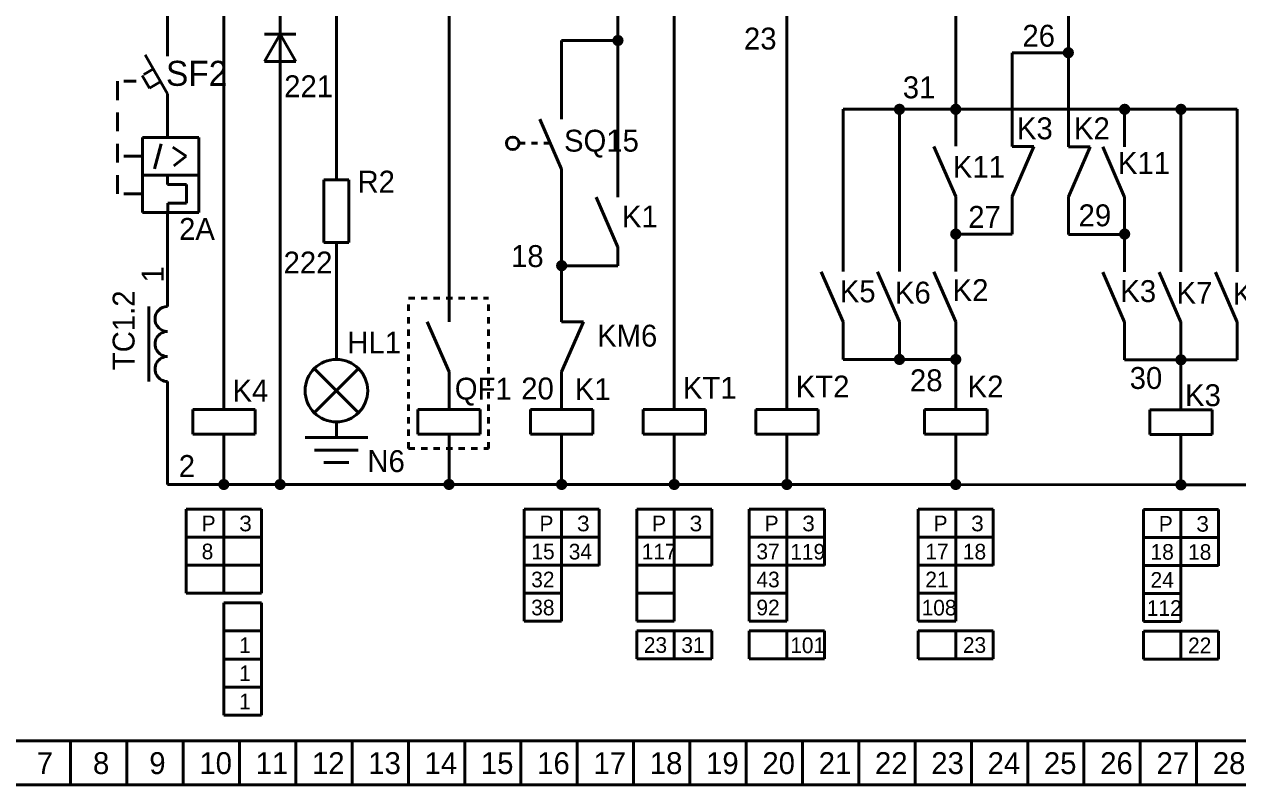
# Model space of a CAD drawing. Extents: x -8251 to 1289, y -86 to 2066.
# Drawn here: x 382.2 to 576.2, y 299.6 to 421.2 of the extents above; entities that cross this region are included whole.
import ezdxf

# ---------------------------------------------------------------- set-up
doc = ezdxf.new("R2010")
doc.units = 0
doc.linetypes.add('JIS_02_1.0', pattern=[2, 1, -1])
doc.layers.get('0').update_dxf_attribs({"linetype": 'CONTINUOUS', "lineweight": 40})
doc.layers.add('пунктир', color=4, linetype='JIS_02_1.0', lineweight=40)
doc.styles.get("Standard").update_dxf_attribs({"font": 'cad2win.shx', "height": 3.5})

# ---------------------------------------------------------------- blocks, each defined once
blk = doc.blocks.new('авт защ-верт-теп-элмаг')
for p, q in [((0, 0.797724627934258), (1.855200935096946e-07, -4.202275636998252)), ((1.855200935096946e-07, -10.20227563699825), (-3.598076025833223, -3.970224829429412)), ((-2.873138187660004, -9.280161431527233), (-4.04497333454384, -7.250483419029479)), ((-2.260526750666259, -6.222176123685472), (-3.781010471749767, -7.100027809351445)), ((-7.999999814479906, -8.202275636998252), (-7.999999814479906, -11.20227563699825)), ((-4.999999814479906, -8.202275636998252), (-6.999999814479906, -8.202275636998252)), ((-1.075123143085193, -8.242076961534963), (-2.873138187660004, -9.280161431527233)), ((0, -10.20227537206574), (1.855200935096946e-07, -17.20227616217267)), ((-7.999999814479906, -13.20227563699825), (-7.999999814479906, -16.20227563699825)), ((-3.999999997200803, -17.20227563699825), (5, -17.20227537206574)), ((-3.999999814479906, -23.20227563699825), (-3.999999814479906, -17.20227563699825)), ((5.000000185520094, -17.20227563699825), (5.000000185520094, -23.20227563699825)), ((-7.999999814479906, -18.20227563699825), (-7.999999814479906, -21.20227563699825)), ((-0.9999998144799065, -18.20227563699825), (-2.066987112587697, -22.18432644456709)), ((0.8612073410312746, -18.72025758435751), (3.000000185520094, -20.20227563699825)), ((-6.999999814479906, -20.20227563699825), (-3.999999814479906, -20.20227563699825)), ((3.000000185520094, -20.20227563699825), (1.000000185520094, -21.72466315511917)), ((-8, -26.20227537206574), (-8, -23.20227537206574)), ((-3.999999817279104, -23.20227484689133), (-3.999999817279104, -29.20227484689133)), ((5, -23.20227537206574), (-3.999999997200803, -23.20227563699825)), ((1.827208961913129e-07, -23.20227484689133), (1.827208961913129e-07, -24.71968769637192)), ((5.000000182720896, -23.20227484689133), (5.000000182720896, -29.20227484689133)), ((1.827208961913129e-07, -24.71968769637192), (3.057836614909547, -24.71968769637192)), ((3.057836614909547, -24.71968769637192), (3.057836614909547, -27.71471231868429)), ((-4, -26.20227537206574), (-7, -26.20227537206574)), ((0.05946248108693908, -27.71471231868429), (0.05946248108693908, -29.17739905894962)), ((3.057836614909547, -27.71471231868429), (0.05946248108693908, -27.71471231868429)), ((-4, -29.20227484689133), (5, -29.20227537206574)), ((0, -29.20227537206574), (1.855200935096946e-07, -34.20227563699825))]:
    blk.add_line(p, q)

msp = doc.modelspace()

# ---------------------------------------------------------------- hatches: boundary and pattern name
h = msp.add_hatch(color=256)
edge = h.paths.add_edge_path()
edge.add_arc((477.0976033074264, 418.6308288584602), 0.9, 0, 360)
h = msp.add_hatch(color=256)
edge = h.paths.add_edge_path()
edge.add_arc((549.0976033074264, 416.6718685986181), 0.9, 0, 360)
h = msp.add_hatch(color=256)
edge = h.paths.add_edge_path()
edge.add_arc((522.0976033074264, 407.6251639880902), 0.9, 0, 360)
h = msp.add_hatch(color=256)
edge = h.paths.add_edge_path()
edge.add_arc((531.0976028675016, 407.62512173532), 0.9, 0, 360)
h = msp.add_hatch(color=256)
edge = h.paths.add_edge_path()
edge.add_arc((558.0974808029453, 407.6249104720312), 0.9, 0, 360)
h = msp.add_hatch(color=256)
edge = h.paths.add_edge_path()
edge.add_arc((567.0974808029453, 407.6249104720312), 0.9, 0, 360)
h = msp.add_hatch(color=256)
edge = h.paths.add_edge_path()
edge.add_arc((531.0976033074264, 387.6718685986181), 0.9, 0, 360)
h = msp.add_hatch(color=256)
edge = h.paths.add_edge_path()
edge.add_arc((558.0974808029453, 387.6718685986181), 0.9, 0, 360)
h = msp.add_hatch(color=256)
edge = h.paths.add_edge_path()
edge.add_arc((468.0976033074264, 382.6161243162884), 0.9, 0, 360)
h = msp.add_hatch(color=256)
edge = h.paths.add_edge_path()
edge.add_arc((522.0976033074264, 367.6249098328468), 0.9, 0, 360)
h = msp.add_hatch(color=256)
edge = h.paths.add_edge_path()
edge.add_arc((531.0976033074264, 367.6249098328468), 0.9, 0, 360)
h = msp.add_hatch(color=256)
edge = h.paths.add_edge_path()
edge.add_arc((567.0974808029453, 367.5629021062108), 0.9, 0, 360)
h = msp.add_hatch(color=256)
edge = h.paths.add_edge_path()
edge.add_arc((567.0974808029453, 367.5629021062108), 0.9, 0, 360)
h = msp.add_hatch(color=256)
edge = h.paths.add_edge_path()
edge.add_arc((414.0976033074264, 347.6308288584602), 0.9, 0, 360)
h = msp.add_hatch(color=256)
edge = h.paths.add_edge_path()
edge.add_arc((423.0976033074264, 347.6308288584602), 0.9, 0, 360)
h = msp.add_hatch(color=256)
edge = h.paths.add_edge_path()
edge.add_arc((450.0976033074264, 347.6308288584602), 0.9, 0, 360)
h = msp.add_hatch(color=256)
edge = h.paths.add_edge_path()
edge.add_arc((468.0976033074264, 347.6308288584602), 0.9, 0, 360)
h = msp.add_hatch(color=256)
edge = h.paths.add_edge_path()
edge.add_arc((486.0976033074264, 347.6308288584602), 0.9, 0, 360)
h = msp.add_hatch(color=256)
edge = h.paths.add_edge_path()
edge.add_arc((504.0976033074264, 347.6308288584602), 0.9, 0, 360)
h = msp.add_hatch(color=256)
edge = h.paths.add_edge_path()
edge.add_arc((531.0976033074264, 347.6308288584602), 0.9, 0, 360)
h = msp.add_hatch(color=256)
edge = h.paths.add_edge_path()
edge.add_arc((567.0974808029453, 347.5688211318242), 0.9, 0, 360)

# ---------------------------------------------------------------- linework, layer by layer
for p, q in [((423.0976033074264, 347.6308288584602), (423.0976033074264, 497.6308288584602)), ((477.0976033074264, 418.6308288584602), (477.0976033074264, 497.6308288584602)), ((531.0976033074264, 407.7188273643893), (531.0976033074264, 477.6051699447781)), ((486.0976033074264, 359.6249098328468), (486.0976033074264, 449.6308288584602)), ((405.0976033074264, 416.1053002855961), (405.0976033074264, 427.6308288584602)), ((414.0976033074264, 427.6308288584602), (414.0976033074264, 359.6249098328468)), ((432.0976033074264, 427.6308288584602), (432.0976033074264, 396.3373073529757)), ((450.0976033074264, 427.6308288584602), (450.0976033074264, 373.6249098328468)), ((549.0976033074264, 416.6718685986181), (549.0976033074264, 426.6718685986181)), ((504.0976033074264, 422.6086059142541), (504.0976033074264, 359.6249098328468)), ((425.6061268655637, 419.6334947451708), (420.5890797492891, 419.6334947451708)), ((420.5890797492893, 415.2738412547386), (423.1061268655637, 419.6334947451708)), ((423.1061268655637, 419.6334947451708), (425.6231739818381, 415.2738412547386)), ((468.0976033074264, 418.6308288584602), (477.0976033074264, 418.6308288584602)), ((468.0976033074264, 406.0431645050505), (468.0976033074264, 418.6308288584602)), ((477.0976033074264, 418.6308288584602), (477.0976033074264, 393.6017364661724)), ((420.5890797492893, 415.2738412547386), (425.6231739818381, 415.2738412547386)), ((540.0976033074264, 407.6718685986181), (540.0976033074264, 416.6718685986181)), ((540.0976033074264, 416.6718685986181), (549.0976033074264, 416.6718685986181)), ((549.0974808029453, 407.6249104720312), (549.0976033074264, 416.6718685986181)), ((513.0977251519228, 407.6252062402907), (513.0976033074264, 381.6718685986181)), ((576.0974808029453, 407.6249104720312), (513.0977251519228, 407.6252062402906)), ((522.0976033074264, 407.6251639880902), (522.0976033074264, 381.6718685986181)), ((531.0976033074264, 407.7188273643893), (531.0976033074264, 401.7188273643893)), ((540.0976033074264, 401.6718685986181), (540.0976033074264, 407.6718685986181)), ((549.0974808029453, 401.6249104720312), (549.0974808029453, 407.6249104720312)), ((558.0974808029453, 407.6249104720312), (558.0974808029453, 407.6249104720312)), ((558.0974808029453, 407.6249104720312), (558.0974808029453, 401.6249104720312)), ((567.0974808029453, 407.6249104720312), (567.0974808029453, 381.6234029121475)), ((576.0974808029453, 407.6249104720312), (576.0974808029453, 381.6249104720312)), ((468.0976033074264, 398.0431645050505), (464.5976033074264, 406.0431645050505)), ((462.2656992669691, 402.1886274550591), (461.2656992669691, 402.1886274550591)), ((464.2656992669691, 402.1886274550591), (463.2656992669691, 402.1886274550591)), ((466.2656992669691, 402.1886274550591), (465.2656992669691, 402.1886274550591)), ((531.0976033074264, 393.6718685986181), (527.5976033074264, 401.6718685986181)), ((543.5976033074264, 401.6718685986181), (540.0976033074264, 401.6718685986181)), ((540.0976033074264, 393.6718685986181), (543.5976033074264, 401.6718685986181)), ((552.5974808029453, 401.6249104720312), (549.0974808029453, 401.6249104720312)), ((549.0974808029453, 393.6249104720312), (552.5974808029453, 401.6249104720312)), ((558.0974808029453, 393.5992515583491), (554.5974808029453, 401.5992515583491)), ((468.0976033074264, 398.0431645050505), (468.0976033074264, 373.6249098328468)), ((468.0976033074264, 398.0431645050505), (468.0976033074264, 395.0431645050505)), ((434.0976033074265, 396.3373073529757), (430.0976033074265, 396.3373073529757)), ((430.0976033074265, 396.3373073529757), (430.0976033074265, 386.3373073529757)), ((434.0976033074265, 386.3373073529757), (434.0976033074265, 396.3373073529757)), ((477.0976033074264, 385.6017364661724), (473.5976033074264, 393.6017364661724)), ((531.0976033074264, 393.6718685986181), (531.0976033074264, 387.6718685986181)), ((540.0976033074264, 387.6718685986181), (540.0976033074264, 393.6718685986181)), ((549.0974808029453, 387.6249104720312), (549.0974808029453, 393.6249104720312)), ((558.0974808029453, 393.5992515583491), (558.0974808029453, 387.5992515583491)), ((405.0976033074264, 376.1053002531083), (405.0976033074264, 386.1053002531083)), ((430.0976033074265, 386.3373073529757), (434.0976033074265, 386.3373073529757)), ((432.0976033074265, 386.3373073529757), (432.0976033074264, 367.6308288584602)), ((531.0976033074264, 387.6718685986181), (531.0976033074264, 381.6718685986181)), ((531.0976033074264, 387.6718685986181), (540.0976033074264, 387.6718685986181)), ((549.0974808029453, 387.6249104720312), (558.0974808029453, 387.6249104720312)), ((558.0974808029453, 387.6249104720312), (558.0974808029453, 381.6098608719821)), ((477.0976033074264, 385.6017364661724), (477.0976033074264, 382.6017364661724)), ((468.0976033074264, 382.6161243162884), (477.0976033074264, 382.6017364661724)), ((468.0976033074264, 373.6249098328468), (468.0976033074264, 381.6249098328468)), ((513.0976033074264, 373.6249098328468), (509.5976033074264, 381.6249098328468)), ((522.0976033074264, 373.6249098328468), (518.5976033074264, 381.6249098328468)), ((531.0976033074264, 373.6249098328468), (527.5976033074264, 381.6249098328468)), ((558.0974808029453, 373.5629021062108), (554.5974808029453, 381.5629021062108)), ((567.0974808029453, 373.5629021062108), (563.5974808029453, 381.5629021062108)), ((576.0974808029453, 373.5629021062108), (572.5974808029453, 381.5629021062108)), ((402.0976033074264, 376.1053002531083), (402.0976033074264, 364.1053002531083)), ((450.0976033074264, 365.6249098328468), (446.5976033074264, 373.6249098328468)), ((471.5976033074264, 373.6249098328468), (468.0976033074264, 373.6249098328468)), ((468.0976033074264, 365.6249098328468), (471.5976033074264, 373.6249098328468)), ((513.0976033074264, 367.6249098328468), (513.0976033074264, 373.6249098328468)), ((522.0976033074264, 367.6249098328468), (522.0976033074264, 373.6249098328468)), ((531.0976033074264, 367.6249098328468), (531.0976033074264, 373.6249098328468)), ((558.0974808029453, 367.5629021062108), (558.0974808029453, 373.5629021062108)), ((567.0974808029453, 367.5629021062108), (567.0974808029453, 373.5629021062108)), ((576.0974808029453, 367.5629021062108), (576.0974808029453, 373.5629021062108)), ((522.0976033074264, 367.6249098328468), (513.0976033074264, 367.6249098328468)), ((531.0976033074264, 367.6249098328468), (522.0976033074264, 367.6249098328468)), ((531.0976033074264, 359.6249098328468), (531.0976033074264, 367.6249098328468)), ((567.0974808029453, 367.5629021062108), (558.0974808029453, 367.5629021062108)), ((576.0974808029453, 367.5629021062108), (567.0974808029453, 367.5629021062108)), ((567.0974808029453, 359.5629021062108), (567.0974808029453, 367.5629021062108)), ((428.5620694014935, 366.1663627643929), (435.633137213359, 359.0952949525276)), ((435.633137213359, 366.1663627643929), (428.5620694014935, 359.0952949525276)), ((450.0976033074264, 359.6249098328468), (450.0976033074264, 365.6249098328468)), ((468.0976033074264, 359.6249098328468), (468.0976033074264, 365.6249098328468)), ((405.0976033074264, 364.1053002531083), (405.0976033074264, 347.6308288584602)), ((419.0976033074264, 359.6249098328468), (409.1261537082093, 359.6249098328468)), ((409.1261537082093, 359.6249098328468), (409.1261537082093, 355.6654986132047)), ((419.0976033074264, 355.6654986132047), (419.0976033074264, 359.6249098328468)), ((455.0976033074264, 359.6249098328468), (445.1261537082093, 359.6249098328468)), ((445.1261537082093, 359.6249098328468), (445.1261537082093, 355.6654986132047)), ((455.0976033074264, 355.6654986132047), (455.0976033074264, 359.6249098328468)), ((473.0976033074264, 359.6249098328468), (463.1261537082093, 359.6249098328468)), ((463.1261537082093, 359.6249098328468), (463.1261537082093, 355.6654986132047)), ((473.0976033074264, 355.6654986132047), (473.0976033074264, 359.6249098328468)), ((491.0976033074264, 359.6249098328468), (481.1261537082093, 359.6249098328468)), ((481.1261537082093, 359.6249098328468), (481.1261537082093, 355.6654986132047)), ((486.0976033074264, 359.6249098328468), (486.0976033074264, 359.6249098328468)), ((491.0976033074264, 355.6654986132047), (491.0976033074264, 359.6249098328468)), ((509.0976033074264, 359.6249098328468), (499.1261537082093, 359.6249098328468)), ((499.1261537082093, 359.6249098328468), (499.1261537082093, 355.6654986132047)), ((509.0976033074264, 355.6654986132047), (509.0976033074264, 359.6249098328468)), ((536.0976033074264, 359.6249098328468), (526.1261537082094, 359.6249098328468)), ((526.1261537082094, 359.6249098328468), (526.1261537082094, 355.6654986132047)), ((536.0976033074264, 355.6654986132047), (536.0976033074264, 359.6249098328468)), ((572.0974808029453, 359.5629021062108), (562.1260312037282, 359.5629021062108)), ((562.1260312037282, 359.5629021062108), (562.1260312037282, 355.6034908865687)), ((572.0974808029453, 355.6034908865687), (572.0974808029453, 359.5629021062108)), ((432.0976033074264, 357.6308288584603), (432.0976033074264, 355.1308288584603)), ((419.0976033074264, 355.6654986132047), (409.1261537082093, 355.6654986132047)), ((414.0976033074264, 355.6249098328468), (414.0976033074264, 347.6308288584602)), ((437.0976033074264, 355.1308288584603), (427.0976033074264, 355.1308288584603)), ((455.0976033074264, 355.6654986132047), (445.1261537082093, 355.6654986132047)), ((450.0976033074264, 355.6249098328468), (450.0976033074264, 347.6308288584602)), ((473.0976033074264, 355.6654986132047), (463.1261537082093, 355.6654986132047)), ((468.0976033074264, 355.6249098328468), (468.0976033074264, 347.6308288584602)), ((491.0976033074264, 355.6654986132047), (481.1261537082093, 355.6654986132047)), ((486.0976033074264, 355.6249098328468), (486.0976033074264, 347.6308288584602)), ((509.0976033074264, 355.6654986132047), (499.1261537082093, 355.6654986132047)), ((504.0976033074264, 355.6249098328468), (504.0976033074264, 347.6308288584602)), ((536.0976033074264, 355.6654986132047), (526.1261537082094, 355.6654986132047)), ((531.0976033074264, 355.6249098328468), (531.0976033074264, 347.6308288584602)), ((572.0974808029453, 355.6034908865687), (562.1260312037282, 355.6034908865687)), ((567.0974808029453, 355.5629021062108), (567.0974808029453, 347.5688211318242)), ((435.5976033074264, 353.1308288584603), (428.5976033074264, 353.1308288584603)), ((434.0976033074264, 351.1308288584603), (430.0976033074264, 351.1308288584603)), ((405.0976033074264, 347.6308288584602), (414.0976033074264, 347.6308288584602)), ((414.0976033074264, 347.6308288584602), (423.0976033074264, 347.6308288584602)), ((432.0976033074264, 347.6308288584602), (423.0976033074264, 347.6308288584602)), ((432.0976033074264, 347.6308288584602), (450.0976033074264, 347.6308288584602)), ((450.0976033074264, 347.6308288584602), (468.0976033074264, 347.6308288584602)), ((468.0976033074264, 347.6308288584602), (486.0976033074264, 347.6308288584602)), ((486.0976033074264, 347.6308288584602), (504.0976033074264, 347.6308288584602)), ((504.0976033074264, 347.6308288584602), (531.0976033074264, 347.6308288584602)), ((531.0976033074264, 347.6308288584602), (567.0974808029453, 347.5688211318242)), ((567.0974808029453, 347.5688211318242), (576.0974808029453, 347.5688211318242)), ((576.0974808029453, 347.5688211318242), (585.0974808029453, 347.5688211318242)), ((414.0976033074264, 343.6760111949993), (408.0976033074264, 343.6760111949992)), ((408.0976033074264, 343.6760111949992), (408.0976033074264, 339.1978541937659)), ((414.0976033074264, 343.6760111949993), (414.0976033074264, 339.1760111949993)), ((414.0976033074264, 343.6760111949993), (420.0976033074264, 343.6760111949993)), ((420.0976033074264, 343.6760111949993), (420.0976033074265, 339.1760111949993)), ((468.0976033074264, 343.6760111949993), (462.0976033074264, 343.6760111949992)), ((462.0976033074264, 343.6760111949992), (462.0976033074264, 339.1978541937659)), ((468.0976033074264, 343.6760111949993), (468.0976033074264, 339.1760111949993)), ((468.0976033074264, 343.6760111949993), (474.0976033074264, 343.6760111949993)), ((474.0976033074264, 343.6760111949993), (474.0976033074265, 339.1760111949993)), ((486.0976033074264, 343.6760111949993), (480.0976033074264, 343.6760111949992)), ((480.0976033074264, 343.6760111949992), (480.0976033074264, 339.1978541937659)), ((486.0976033074264, 343.6760111949993), (486.0976033074264, 339.1760111949993)), ((486.0976033074264, 343.6760111949993), (492.0976033074264, 343.6760111949993)), ((492.0976033074264, 343.6760111949993), (492.0976033074265, 339.1760111949993)), ((504.0976033074264, 343.6760111949993), (498.0976033074264, 343.6760111949992)), ((498.0976033074264, 343.6760111949992), (498.0976033074264, 339.1978541937659)), ((502.1716771990056, 343.6760111949993), (508.1716771990056, 343.6760111949993)), ((504.0976033074264, 343.6760111949993), (504.0976033074264, 339.1760111949993)), ((504.0976033074264, 343.6760111949993), (510.0976033074264, 343.6760111949993)), ((510.0976033074264, 343.6760111949993), (510.0976033074265, 339.1760111949993)), ((531.0976033074264, 343.6760111949993), (525.0976033074264, 343.6760111949992)), ((525.0976033074264, 343.6760111949992), (525.0976033074264, 339.1978541937659)), ((529.1716771990057, 343.6760111949993), (535.1716771990057, 343.6760111949993)), ((531.0976033074264, 343.6760111949993), (531.0976033074264, 339.1760111949993)), ((531.0976033074264, 343.6760111949993), (537.0976033074264, 343.6760111949993)), ((537.0976033074264, 343.6760111949993), (537.0976033074265, 339.1760111949993)), ((567.0974808029453, 343.6140034683633), (561.0974808029453, 343.6140034683632)), ((561.0974808029453, 343.6140034683632), (561.0974808029453, 339.1358464671299)), ((567.0974808029453, 343.6140034683633), (567.0974808029453, 339.1140034683633)), ((567.0974808029453, 343.6140034683633), (573.0974808029453, 343.6140034683633)), ((573.0974808029453, 343.6140034683633), (573.0974808029454, 339.1140034683633)), ((408.0976033074264, 339.1978541937659), (414.0976033074264, 339.1978541937659)), ((408.0976033074264, 339.1978541937659), (408.0976033074264, 334.7196971925326)), ((414.0976033074264, 339.197854193766), (420.0976033074264, 339.197854193766)), ((414.0976033074264, 339.197854193766), (414.0976033074264, 334.697854193766)), ((420.0976033074264, 339.197854193766), (420.0976033074265, 334.697854193766)), ((462.0976033074264, 339.1978541937659), (468.0976033074264, 339.1978541937659)), ((462.0976033074264, 339.1978541937659), (462.0976033074264, 334.7196971925326)), ((468.0976033074264, 339.197854193766), (474.0976033074264, 339.197854193766)), ((468.0976033074264, 339.197854193766), (468.0976033074264, 334.697854193766)), ((474.0976033074264, 339.197854193766), (474.0976033074265, 334.697854193766)), ((480.0976033074264, 339.1978541937659), (486.0976033074264, 339.1978541937659)), ((480.0976033074264, 339.1978541937659), (480.0976033074264, 334.7196971925326)), ((486.0976033074264, 339.197854193766), (492.0976033074264, 339.197854193766)), ((486.0976033074264, 339.197854193766), (486.0976033074264, 334.697854193766)), ((492.0976033074264, 339.197854193766), (492.0976033074265, 334.697854193766)), ((498.0976033074264, 339.1978541937659), (504.0976033074264, 339.1978541937659)), ((498.0976033074264, 339.1978541937659), (498.0976033074264, 334.7196971925326)), ((502.1716771990056, 339.197854193766), (508.1716771990056, 339.197854193766)), ((504.0976033074264, 339.197854193766), (510.0976033074264, 339.197854193766)), ((504.0976033074264, 339.197854193766), (504.0976033074264, 334.697854193766)), ((510.0976033074264, 339.197854193766), (510.0976033074265, 334.697854193766)), ((525.0976033074264, 339.1978541937659), (531.0976033074264, 339.1978541937659)), ((525.0976033074264, 339.1978541937659), (525.0976033074264, 334.7196971925326)), ((529.1716771990057, 339.197854193766), (535.1716771990057, 339.197854193766)), ((531.0976033074264, 339.197854193766), (537.0976033074264, 339.197854193766)), ((531.0976033074264, 339.197854193766), (531.0976033074264, 334.697854193766)), ((537.0976033074264, 339.197854193766), (537.0976033074265, 334.697854193766)), ((561.0974808029453, 339.1358464671299), (567.0974808029453, 339.1358464671299)), ((561.0974808029453, 339.1358464671299), (561.0974808029453, 334.6576894658966)), ((567.0974808029453, 339.13584646713), (573.0974808029453, 339.13584646713)), ((567.0974808029453, 339.13584646713), (567.0974808029453, 334.63584646713)), ((573.0974808029453, 339.13584646713), (573.0974808029454, 334.63584646713)), ((408.0976033074264, 334.7196971925326), (414.0976033074264, 334.7196971925326)), ((408.0976033074264, 334.7196971925326), (408.0976033074264, 330.2415401912994)), ((414.0976033074264, 334.7196971925327), (420.0976033074264, 334.7196971925327)), ((414.0976033074264, 334.7196971925327), (414.0976033074264, 330.2415401912994)), ((420.0976033074264, 334.7196971925327), (420.0976033074264, 330.2415401912994)), ((462.0976033074264, 334.7196971925326), (468.0976033074264, 334.7196971925326)), ((462.0976033074264, 334.7196971925326), (462.0976033074264, 330.2415401912994)), ((468.0976033074264, 334.7196971925327), (474.0976033074264, 334.7196971925327)), ((468.0976033074264, 334.7196971925327), (468.0976033074264, 330.2415401912994)), ((480.0976033074264, 334.7196971925326), (486.0976033074264, 334.7196971925326)), ((480.0976033074264, 334.7196971925326), (480.0976033074264, 330.2415401912994)), ((486.0976033074264, 334.7196971925327), (492.0976033074264, 334.7196971925327)), ((486.0976033074264, 334.7196971925327), (486.0976033074264, 330.2415401912994)), ((498.0976033074264, 334.7196971925326), (504.0976033074264, 334.7196971925326)), ((498.0976033074264, 334.7196971925326), (498.0976033074264, 330.2415401912994)), ((502.1716771990056, 334.7196971925327), (508.1716771990056, 334.7196971925327)), ((504.0976033074264, 334.7196971925327), (510.0976033074264, 334.7196971925327)), ((504.0976033074264, 334.7196971925327), (504.0976033074264, 330.2415401912994)), ((525.0976033074264, 334.7196971925326), (531.0976033074264, 334.7196971925326)), ((525.0976033074264, 334.7196971925326), (525.0976033074264, 330.2415401912994)), ((529.1716771990057, 334.7196971925327), (535.1716771990057, 334.7196971925327)), ((531.0976033074264, 334.7196971925327), (537.0976033074264, 334.7196971925327)), ((531.0976033074264, 334.7196971925327), (531.0976033074264, 330.2415401912994)), ((561.0974808029453, 334.6576894658966), (567.0974808029453, 334.6576894658966)), ((561.0974808029453, 334.6576894658966), (561.0974808029453, 330.1795324646633)), ((567.0974808029453, 334.6576894658967), (573.0974808029453, 334.6576894658967)), ((567.0974808029453, 334.6576894658967), (567.0974808029453, 330.1795324646633)), ((408.0976033074264, 330.2415401912994), (414.0976033074264, 330.2415401912994)), ((414.0976033074264, 330.2415401912994), (420.0976033074264, 330.2415401912994)), ((462.0976033074264, 330.2415401912994), (468.0976033074264, 330.2415401912994)), ((462.0976033074264, 330.2415401912994), (462.0976033074264, 325.7633831900661)), ((468.0976033074264, 330.2415401912994), (468.0976033074264, 325.7633831900661)), ((480.0976033074264, 330.2415401912994), (486.0976033074264, 330.2415401912994)), ((480.0976033074264, 330.2415401912994), (480.0976033074264, 325.7633831900661)), ((486.0976033074264, 330.2415401912994), (486.0976033074264, 325.7633831900661)), ((498.0976033074264, 330.2415401912994), (504.0976033074264, 330.2415401912994)), ((498.0976033074264, 330.2415401912994), (498.0976033074264, 325.7633831900661)), ((504.0976033074264, 330.2415401912994), (504.0976033074264, 325.7633831900661)), ((525.0976033074264, 330.2415401912994), (531.0976033074264, 330.2415401912994)), ((525.0976033074264, 330.2415401912994), (525.0976033074264, 325.7633831900661)), ((531.0976033074264, 330.2415401912994), (531.0976033074264, 325.7633831900661)), ((561.0974808029453, 330.1795324646633), (567.0974808029453, 330.1795324646633)), ((561.0974808029453, 330.1795324646633), (561.0974808029453, 325.7013754634301)), ((567.0974808029453, 330.1795324646634), (567.0974808029453, 325.7013754634301)), ((420.0976033074265, 328.7196971925327), (414.0976033074265, 328.7196971925327)), ((414.0976033074265, 328.7196971925327), (414.0976033074265, 324.2196971925327)), ((420.0976033074265, 324.2196971925327), (420.0976033074265, 328.7196971925327)), ((414.0976033074265, 324.2196971925327), (420.0976033074265, 324.2196971925327)), ((414.0976033074265, 324.2196971925327), (414.0976033074265, 319.7196971925327)), ((420.0976033074265, 319.7196971925327), (420.0976033074265, 324.2196971925327)), ((462.0976033074264, 325.7633831900661), (468.0976033074264, 325.7633831900661)), ((480.0976033074264, 325.7633831900661), (486.0976033074264, 325.7633831900661)), ((486.0976033074265, 324.2415401912995), (480.0976033074265, 324.2415401912995)), ((480.0976033074265, 324.2415401912995), (480.0976033074265, 319.7415401912995)), ((486.0976033074265, 319.7415401912995), (486.0976033074265, 324.2415401912995)), ((492.0976033074264, 324.2415401912995), (486.0976033074265, 324.2415401912995)), ((492.0976033074265, 319.7415401912995), (492.0976033074264, 324.2415401912995)), ((498.0976033074264, 325.7633831900661), (504.0976033074264, 325.7633831900661)), ((504.0976033074265, 324.2415401912995), (498.0976033074266, 324.2415401912995)), ((498.0976033074266, 324.2415401912995), (498.0976033074266, 319.7415401912995)), ((508.1716771990056, 324.2415401912995), (502.1716771990056, 324.2415401912995)), ((504.0976033074266, 319.7415401912995), (504.0976033074265, 324.2415401912995)), ((510.0976033074264, 324.2415401912995), (504.0976033074265, 324.2415401912995)), ((510.0976033074265, 319.7415401912995), (510.0976033074264, 324.2415401912995)), ((525.0976033074264, 325.7633831900661), (531.0976033074264, 325.7633831900661)), ((531.0976033074265, 324.2415401912995), (525.0976033074267, 324.2415401912995)), ((525.0976033074267, 324.2415401912995), (525.0976033074267, 319.7415401912995)), ((535.1716771990057, 324.2415401912995), (529.1716771990057, 324.2415401912995)), ((531.0976033074267, 319.7415401912995), (531.0976033074265, 324.2415401912995)), ((537.0976033074264, 324.2415401912995), (531.0976033074265, 324.2415401912995)), ((537.0976033074265, 319.7415401912995), (537.0976033074264, 324.2415401912995)), ((561.0974808029453, 325.7013754634301), (567.0974808029453, 325.7013754634301)), ((567.0974808029454, 324.1795324646635), (561.0974808029455, 324.1795324646635)), ((561.0974808029455, 324.1795324646635), (561.0974808029455, 319.6795324646635)), ((567.0974808029455, 319.6795324646635), (567.0974808029454, 324.1795324646635)), ((573.0974808029453, 324.1795324646635), (567.0974808029454, 324.1795324646635)), ((573.0974808029454, 319.6795324646635), (573.0974808029453, 324.1795324646635)), ((414.0976033074265, 319.7196971925327), (420.0976033074265, 319.7196971925327)), ((414.0976033074265, 319.7196971925327), (414.0976033074265, 315.2196971925327)), ((420.0976033074265, 315.2196971925327), (420.0976033074265, 319.7196971925327)), ((480.0976033074265, 319.7415401912995), (486.0976033074265, 319.7415401912995)), ((486.0976033074265, 319.7415401912995), (492.0976033074265, 319.7415401912995)), ((498.0976033074266, 319.7415401912995), (504.0976033074266, 319.7415401912995)), ((502.1716771990056, 319.7415401912995), (508.1716771990056, 319.7415401912995)), ((504.0976033074265, 319.7415401912995), (510.0976033074265, 319.7415401912995)), ((525.0976033074267, 319.7415401912995), (531.0976033074267, 319.7415401912995)), ((529.1716771990057, 319.7415401912995), (535.1716771990057, 319.7415401912995)), ((531.0976033074265, 319.7415401912995), (537.0976033074265, 319.7415401912995)), ((561.0974808029455, 319.6795324646635), (567.0974808029455, 319.6795324646635)), ((567.0974808029454, 319.6795324646635), (573.0974808029454, 319.6795324646635)), ((414.0976033074265, 315.2196971925327), (420.0976033074265, 315.2196971925327)), ((414.0976033074265, 315.2196971925327), (414.0976033074265, 310.7196971925327)), ((420.0976033074265, 310.7196971925327), (420.0976033074265, 315.2196971925327)), ((414.0976033074265, 310.7196971925327), (420.0976033074265, 310.7196971925327)), ((758.597603307431, 306.616528031591), (380.5976033074264, 306.616528031591)), ((389.5976033074265, 306.616528031591), (389.5976033074265, 299.616528031591)), ((398.5976033074266, 306.616528031591), (398.5976033074266, 299.616528031591)), ((398.5976033074266, 306.616528031591), (398.5976033074266, 299.616528031591)), ((407.5976033074267, 306.616528031591), (407.5976033074267, 299.616528031591)), ((416.5976033074268, 306.616528031591), (416.5976033074268, 299.616528031591)), ((416.5976033074268, 306.616528031591), (416.5976033074268, 299.616528031591)), ((425.5976033074269, 306.616528031591), (425.5976033074269, 299.616528031591)), ((434.5976033074271, 306.616528031591), (434.5976033074271, 299.616528031591)), ((434.5976033074271, 306.616528031591), (434.5976033074271, 299.616528031591)), ((443.5976033074272, 306.616528031591), (443.5976033074272, 299.616528031591)), ((452.5976033074273, 306.616528031591), (452.5976033074273, 299.616528031591)), ((452.5976033074273, 306.616528031591), (452.5976033074273, 299.616528031591)), ((461.5976033074274, 306.616528031591), (461.5976033074274, 299.616528031591)), ((470.5976033074275, 306.616528031591), (470.5976033074275, 299.616528031591)), ((470.5976033074275, 306.616528031591), (470.5976033074275, 299.616528031591)), ((479.5976033074276, 306.616528031591), (479.5976033074276, 299.616528031591)), ((488.5976033074277, 306.616528031591), (488.5976033074277, 299.616528031591)), ((497.5976033074278, 306.616528031591), (497.5976033074278, 299.616528031591)), ((506.597603307428, 306.616528031591), (506.597603307428, 299.616528031591)), ((506.597603307428, 306.616528031591), (506.597603307428, 299.616528031591)), ((515.597603307428, 306.616528031591), (515.597603307428, 299.616528031591)), ((524.5976033074282, 306.616528031591), (524.5976033074282, 299.616528031591)), ((524.5976033074282, 306.616528031591), (524.5976033074282, 299.616528031591)), ((533.5976033074282, 306.616528031591), (533.5976033074282, 299.616528031591)), ((542.5976033074285, 306.616528031591), (542.5976033074285, 299.616528031591)), ((542.5976033074285, 306.616528031591), (542.5976033074285, 299.616528031591)), ((551.5976033074285, 306.616528031591), (551.5976033074285, 299.616528031591)), ((560.5976033074287, 306.616528031591), (560.5976033074287, 299.616528031591)), ((560.5976033074287, 306.616528031591), (560.5976033074287, 299.616528031591)), ((569.5976033074287, 306.616528031591), (569.5976033074287, 299.616528031591)), ((389.5976033074266, 301.1165280315898), (389.5976033074265, 305.1165280315897)), ((398.5976033074267, 301.1165280315898), (398.5976033074266, 305.1165280315897)), ((758.597603307431, 299.616528031591), (380.5976033074264, 299.616528031591))]:
    msp.add_line(p, q)
for centre, radius in [((460.2841172396417, 402.189392675957), 1), ((432.0976033074264, 362.6308288584603), 5)]:
    msp.add_circle(centre, radius)
for centre, start in [((405.0976033074264, 374.1053002531083), 90), ((405.0976033074264, 370.1053002531083), 89.99999999998697), ((405.0976033074264, 366.1053002531083), 89.99999999998697)]:
    msp.add_arc(centre, 2, start, 270)
at = {"layer": 'пунктир'}
for p, q in [((443.6286079210683, 377.3978765021809), (456.3821405741785, 377.401728909968)), ((443.6372058133776, 353.3978949832043), (443.6286079210683, 377.3978765021809)), ((456.3907398465969, 353.3978949832043), (456.3821419542875, 377.3978765021809)), ((443.6372058133776, 353.3978949832043), (456.3907398465969, 353.3978949832043))]:
    msp.add_line(p, q, dxfattribs=at)

# ---------------------------------------------------------------- block references
msp.add_blockref('авт защ-верт-теп-элмаг', (405.0976031219063, 420.3075758901066))

# ---------------------------------------------------------------- texts
msp.add_text('SF2', height=4).set_placement((404.8522816997349, 411.3776360739866))
at = {"attachment_point": 1}
for s, insert, char_height, width in [('26', (541.7514825264432, 421.1382103256515), 3.5, 8.12757404730553), ('23', (497.2471526420601, 420.6852984867595), 3.5, 8.12757404730553), ('221', (423.7461611450587, 413.0598356998208), 3.5, 5.495212915828233), ('31', (522.6353098851657, 412.8860932590813), 3.5, 8.12757404730553), ('K3', (540.8787352748047, 406.3327705733956), 3.5, 8.12757404730553), ('K2', (549.9966364630006, 406.3327705733956), 3.5, 8.12757404730553), ('SQ15', (468.4761202792658, 404.3558704643298), 3.5, 8.12757404730553), ('K11', (530.6331171024729, 400.1734274980997), 3.5, 8.12757404730553), ('K11', (557.0198765428711, 400.7918584350053), 3.5, 8.12757404730553), ('R2', (435.468009026378, 397.807522443474), 3.5, 8.12757404730553), ('K1', (477.7474847604287, 392.2281323038781), 3.5, 8.12757404730553), ('27', (533.0974065882444, 392.1698869638617), 3.5, 8.12757404730553), ('29', (550.7359182935913, 392.4189260945641), 3.5, 8.12757404730553), ('2A', (406.9464707622353, 390.2482284471449), 3.5, 4.658921413826533), ('222', (423.6499312287294, 384.8712902704782), 3.5, 5.495212915828233), ('18', (460.0117420226495, 385.9036766564079), 3.5, 8.12757404730553), ('K5', (512.5590906140812, 380.2613293121553), 3.5, 8.12757404730553), ('K2', (530.5944252951128, 380.4615923512588), 3.5, 8.12757404730553), ('K3', (557.4072585169531, 380.3049046766421), 3.5, 8.12757404730553), ('K6', (521.3763717552654, 380.0610732821161), 3.5, 8.12757404730553), ('K7', (566.399003851079, 380.0326094643308), 3.5, 8.12757404730553), ('K8', (575.390761723055, 379.8964653627073), 3.5, 8.12757404730553), ('KM6', (473.7665792365012, 373.1763409198968), 3.5, 8.12757404730553), ('HL1', (433.8424014518066, 372.0774156964872), 3.5, 5.918372547781701), ('QF1', (451.0145966342995, 364.6994480060674), 3.5, 8.12757404730553), ('20', (461.6419384505904, 364.7253906637237), 3.5, 8.12757404730553), ('KT1', (487.4853450537946, 364.8404234579912), 3.5, 8.12757404730553), ('KT2', (505.5206797348262, 365.0406794880286), 3.5, 8.12757404730553), ('28', (523.7810813743552, 366.0430880978729), 3.5, 8.12757404730553), ('K2', (532.9991349142026, 365.0418009386181), 3.5, 8.12757404730553), ('30', (558.9024348303562, 366.4089963981826), 3.5, 8.12757404730553), ('K4', (415.4820480662353, 364.3994883410485), 3.5, 6.268511617176046), ('K1', (470.2005010419095, 364.6235699592206), 3.5, 8.12757404730553), ('K3', (567.7526403675627, 363.6568374962695), 3.5, 8.12757404730553), ('N6', (437.0487913452668, 353.118248950216), 3.5, 10.2), ('2', (406.8918775532208, 352.3349789666724), 3.5, 4.704150108212161), ('Р', (410.556537340897, 342.6434191022231), 2.5, 3.772162125630757), ('З', (416.556537340897, 342.6434191022232), 2.5, 3.772162125630757), ('Р', (464.556537340897, 342.6434191022231), 2.5, 3.772162125630757), ('З', (470.556537340897, 342.6434191022232), 2.5, 3.772162125630757), ('Р', (482.556537340897, 342.6434191022231), 2.5, 3.772162125630757), ('З', (488.556537340897, 342.6434191022232), 2.5, 3.772162125630757), ('Р', (500.5565373408969, 342.6434191022231), 2.5, 3.772162125630757), ('З', (506.5565373408969, 342.6434191022232), 2.5, 3.772162125630757), ('Р', (527.556537340897, 342.6434191022231), 2.5, 3.772162125630757), ('З', (533.556537340897, 342.6434191022232), 2.5, 3.772162125630757), ('Р', (563.5564148364158, 342.5814113755871), 2.5, 3.772162125630757), ('З', (569.5564148364158, 342.5814113755872), 2.5, 3.772162125630757), ('8', (410.556537340897, 338.1652621009898), 2.5, 3.772162125630757), ('15', (463.2666730786239, 338.1652621009898), 2.5, 3.772162125630757), ('34', (469.235936802236, 338.1434191022232), 2.5, 3.772162125630757), ('117', (480.9052608051678, 338.1434191022232), 2.5, 3.772162125630757), ('37', (499.2359368022362, 338.1652621009899), 2.5, 3.772162125630757), ('119', (504.641270257738, 338.1215761034565), 2.5, 3.772162125630757), ('17', (526.2359368022362, 338.1652621009899), 2.5, 3.772162125630757), ('18', (532.2359368022362, 338.1434191022232), 2.5, 3.772162125630757), ('18', (562.235814297755, 338.1032543743539), 2.5, 3.772162125630757), ('18', (568.235814297755, 338.0814113755872), 2.5, 3.772162125630757), ('32', (463.235936802236, 333.6871050997566), 2.5, 3.772162125630757), ('43', (499.2359368022362, 333.6871050997566), 2.5, 3.772162125630757), ('21', (526.2359368022362, 333.6871050997566), 2.5, 3.772162125630757), ('24', (562.235814297755, 333.6250973731206), 2.5, 3.772162125630757), ('38', (463.235936802236, 329.2089480985233), 2.5, 3.772162125630757), ('92', (499.2359368022362, 329.2089480985233), 2.5, 3.772162125630757), ('108', (525.641270257738, 329.1871050997566), 2.5, 3.772162125630757), ('112', (561.6411477532569, 329.1250973731206), 2.5, 3.772162125630757), ('1', (416.5565373408971, 323.1871050997566), 2.5, 3.772162125630757), ('23', (481.2359368022362, 323.2089480985234), 2.5, 3.772162125630757), ('31', (487.2359368022361, 323.2089480985235), 2.5, 3.772162125630757), ('101', (504.6412702577381, 323.16526210099), 2.5, 3.772162125630757), ('23', (532.2359368022363, 323.2089480985234), 2.5, 3.772162125630757), ('22', (568.2358142977552, 323.1469403718874), 2.5, 3.772162125630757), ('1', (416.5565373408971, 318.6871050997566), 2.5, 3.772162125630757), ('1', (416.5565373408971, 314.1871050997566), 2.5, 3.772162125630757), ('7', (384.1850897430383, 304.8247926866502), 3.5, 3.772162125630757), ('8', (393.1850897430384, 304.8247926866502), 3.5, 3.772162125630757), ('9', (402.1850897430385, 304.8247926866502), 3.5, 3.772162125630757), ('10', (410.1906569478093, 304.8247926866502), 3.5, 3.772162125630757), ('11', (419.1906569478094, 304.8247926866502), 3.5, 3.772162125630757), ('12', (428.1906569478095, 304.8247926866505), 3.5, 3.772162125630757), ('13', (437.1906569478096, 304.8247926866508), 3.5, 3.772162125630757), ('14', (446.1906569478097, 304.8247926866511), 3.5, 3.772162125630757), ('15', (455.1906569478098, 304.8247926866505), 3.5, 3.772162125630757), ('16', (464.1906569478098, 304.8247926866505), 3.5, 3.772162125630757), ('17', (473.1906569478101, 304.8247926866502), 3.5, 3.772162125630757), ('18', (482.1906569478103, 304.8247926866502), 3.5, 3.772162125630757), ('19', (491.1906569478103, 304.8247926866505), 3.5, 3.772162125630757), ('20', (500.1906569478103, 304.8247926866508), 3.5, 3.772162125630757), ('21', (509.1906569478105, 304.8247926866511), 3.5, 3.772162125630757), ('22', (518.1906569478108, 304.8247926866505), 3.5, 3.772162125630757), ('23', (527.1906569478108, 304.8247926866505), 3.5, 3.772162125630757), ('24', (536.1906569478108, 304.8247926866502), 3.5, 3.772162125630757), ('25', (545.1906569478108, 304.8247926866503), 3.5, 3.772162125630757), ('26', (554.190656947811, 304.8247926866505), 3.5, 3.772162125630757), ('27', (563.1906569478112, 304.8247926866508), 3.5, 3.772162125630757), ('28', (572.1906569478112, 304.8247926866511), 3.5, 3.772162125630757)]:
    msp.add_mtext(s, dxfattribs=dict(at, insert=insert, char_height=char_height, width=width))
at = {"char_height": 3.5, "attachment_point": 1, "rotation": 90}
for s, insert, width in [('1', (400.9716172779906, 379.9441462678163), 4.525960149032585), ('TC1.2', (396.3282744106115, 365.9075520128476), 13.58176472233936)]:
    msp.add_mtext(s, dxfattribs=dict(at, insert=insert, width=width))

doc.saveas('drawing.dxf')
